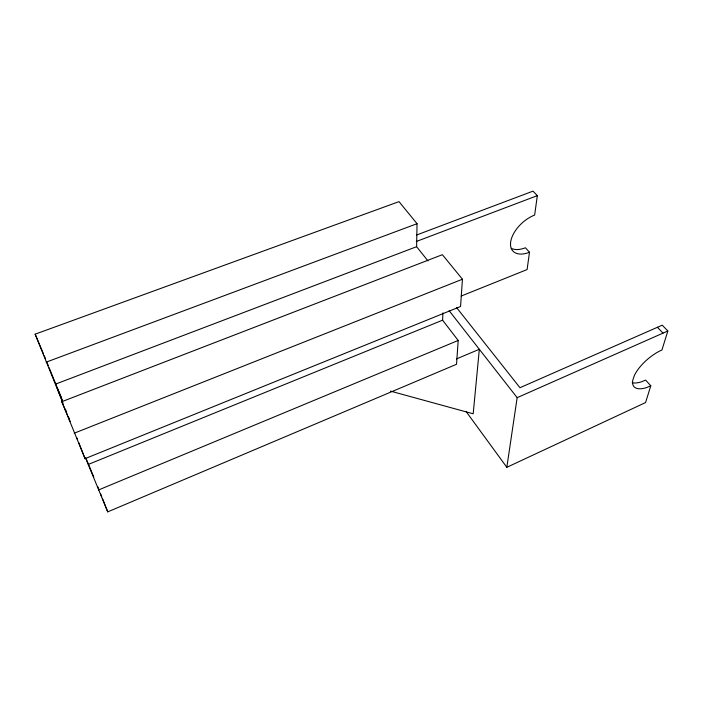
<?xml version="1.0" encoding="UTF-8"?>
<svg xmlns="http://www.w3.org/2000/svg" width="703" height="703" viewBox="0 0 703 703"><rect width="100%" height="100%" fill="white"/><g stroke="black" fill="none" stroke-linecap="round" stroke-linejoin="round"><path stroke-width="1.05" d="M427.96 260.901L416.607 246.691L417.037 223.695L398.996 201.629L35.15 334.18L63.042 403.223M85.406 457.618L107.735 511.854L456.537 364.268L458.189 340.454L442.591 320.173L442.96 312.861M462.442 279.223L460.553 306.508L85.063 458.637L61.794 401.694L442.38 254.688L462.442 279.223L74.219 433.197M511.283 248.335A25.616 14.587 -42.3 0 0 525.431 247.764L529.491 252.254L527.092 269.565L461.186 296.051M416.475 235.057L532.997 191.146L537.338 195.636L534.64 215.065A25.73 14.526 -42.2 0 0 510.659 242.025A25.73 14.526 -42.2 0 0 529.491 252.254M632.182 382.74A28.841 12.346 -39.9 0 0 641.646 381.755L645.609 380.077L650.785 385.798L645.574 402.555L506.828 467.302L517.162 397.661L449.173 310.726M456.467 307.439L519.965 387.713L662.235 325.173L667.85 330.99L661.91 350.068L660.012 350.859A28.99 12.232 -39.8 0 0 634.405 375.428L632.77 380.235A28.99 12.232 -39.8 0 0 646.813 387.494L650.785 385.798M517.162 397.661L667.85 330.99M456.449 358.925L479.332 349.286L473.189 413.803L390.446 391.105M98.438 490.017L458.189 340.454M88.306 464.437L442.591 320.173M55.493 384.119L416.607 246.691M416.299 241.498L537.338 195.636M46.187 362.15L417.037 223.695M657.437 327.282L663.034 333.125M466.089 411.501L506.828 467.302M61.636 398.329L49.105 367.651M62.295 400.2L57.295 388.381L62.057 400.42M61.794 401.694L67.224 414.48M68.059 416.448L70.151 421.369M93.719 476.845L86.003 458.365M35.15 334.18L43.437 353.785M44.263 355.744L45.502 358.688M97.761 486.704L98.956 489.71M100.547 493.717L101.733 496.713M102.533 498.717L105.705 506.731M106.048 507.584L107.735 511.854M47.127 362.651L48.314 365.648M76.75 437.609L77.541 439.603M78.727 442.609L85.063 458.637M65.423 409.26L66.618 412.274M68.2 416.299L69.395 419.313"/></g></svg>
